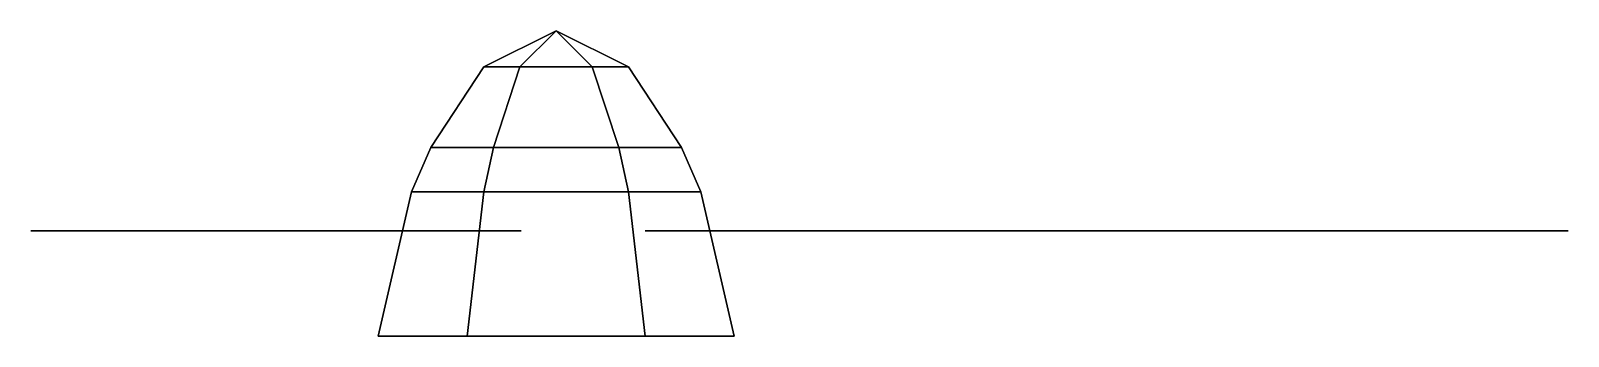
# Model space of a CAD drawing. Extents: x -0.94 to 1.82, y 6.32 to 6.87.
import ezdxf

# ---------------------------------------------------------------- set-up
doc = ezdxf.new("R2010")
doc.units = 0
doc.layers.add('PROPELLER', color=1, linetype='CONTINUOUS')

msp = doc.modelspace()

# ---------------------------------------------------------------- linework, layer by layer
at = {"layer": 'PROPELLER'}
for points in [[(0, 6.87), (-0.065, 6.8052, -0.1126), (-0.13, 6.8052), (0, 6.87)], [(0, 6.87), (-0.13, 6.8052), (-0.065, 6.8052, 0.1126), (0, 6.87)], [(0, 6.87), (0.065, 6.8052, -0.1126), (-0.065, 6.8052, -0.1126), (0, 6.87)], [(0, 6.87), (-0.065, 6.8052, 0.1126), (0.065, 6.8052, 0.1126), (0, 6.87)], [(0, 6.87), (0.13, 6.8052), (0.065, 6.8052, -0.1126), (0, 6.87)], [(0, 6.87), (0.065, 6.8052, 0.1126), (0.13, 6.8052), (0, 6.87)], [(-0.065, 6.8052, -0.1126), (-0.1126, 6.66, -0.195), (-0.2252, 6.66), (-0.13, 6.8052)], [(-0.13, 6.8052), (-0.2252, 6.66), (-0.1126, 6.66, 0.195), (-0.065, 6.8052, 0.1126)], [(0.065, 6.8052, -0.1126), (0.1126, 6.66, -0.195), (-0.1126, 6.66, -0.195), (-0.065, 6.8052, -0.1126)], [(-0.065, 6.8052, 0.1126), (-0.1126, 6.66, 0.195), (0.1126, 6.66, 0.195), (0.065, 6.8052, 0.1126)], [(0.13, 6.8052), (0.2252, 6.66), (0.1126, 6.66, -0.195), (0.065, 6.8052, -0.1126)], [(0.065, 6.8052, 0.1126), (0.1126, 6.66, 0.195), (0.2252, 6.66), (0.13, 6.8052)], [(-0.1126, 6.66, -0.195), (-0.13, 6.58, -0.2252), (-0.26, 6.58), (-0.2252, 6.66)], [(-0.2252, 6.66), (-0.26, 6.58), (-0.13, 6.58, 0.2252), (-0.1126, 6.66, 0.195)], [(0.1126, 6.66, -0.195), (0.13, 6.58, -0.2252), (-0.13, 6.58, -0.2252), (-0.1126, 6.66, -0.195)], [(-0.1126, 6.66, 0.195), (-0.13, 6.58, 0.2252), (0.13, 6.58, 0.2252), (0.1126, 6.66, 0.195)], [(0.2252, 6.66), (0.26, 6.58), (0.13, 6.58, -0.2252), (0.1126, 6.66, -0.195)], [(0.1126, 6.66, 0.195), (0.13, 6.58, 0.2252), (0.26, 6.58), (0.2252, 6.66)], [(-0.16, 6.32, -0.2771), (-0.32, 6.32), (-0.26, 6.58), (-0.13, 6.58, -0.2252)], [(-0.32, 6.32), (-0.16, 6.32, 0.2771), (-0.13, 6.58, 0.2252), (-0.26, 6.58)], [(0.16, 6.32, -0.2771), (-0.16, 6.32, -0.2771), (-0.13, 6.58, -0.2252), (0.13, 6.58, -0.2252)], [(-0.16, 6.32, 0.2771), (0.16, 6.32, 0.2771), (0.13, 6.58, 0.2252), (-0.13, 6.58, 0.2252)], [(0.32, 6.32), (0.16, 6.32, -0.2771), (0.13, 6.58, -0.2252), (0.26, 6.58)], [(0.16, 6.32, 0.2771), (0.32, 6.32), (0.26, 6.58), (0.13, 6.58, 0.2252)], [(-0.9446, 6.51, -1.5562), (-0.8754, 6.51, -1.5962), (-0.7871, 6.51, -1.5432), (-0.9256, 6.51, -1.4632)], [(-0.9256, 6.51, -1.4632), (-0.7871, 6.51, -1.5432), (-0.8754, 6.51, -1.5962), (-0.9446, 6.51, -1.5562)], [(-0.8754, 6.51, 1.5962), (-0.9446, 6.51, 1.5562), (-0.9429, 6.51, 1.4532), (-0.8044, 6.51, 1.5332)], [(-0.8044, 6.51, 1.5332), (-0.9429, 6.51, 1.4532), (-0.9446, 6.51, 1.5562), (-0.8754, 6.51, 1.5962)], [(-0.6261, 6.51, 1.3244), (-0.8339, 6.51, 1.2044), (-0.9429, 6.51, 1.4532), (-0.8044, 6.51, 1.5332)], [(-0.8044, 6.51, 1.5332), (-0.9429, 6.51, 1.4532), (-0.8339, 6.51, 1.2044), (-0.6261, 6.51, 1.3244)], [(-0.8339, 6.51, -1.2044), (-0.6261, 6.51, -1.3244), (-0.7871, 6.51, -1.5432), (-0.9256, 6.51, -1.4632)], [(-0.9256, 6.51, -1.4632), (-0.7871, 6.51, -1.5432), (-0.6261, 6.51, -1.3244), (-0.8339, 6.51, -1.2044)], [(-0.6261, 6.51, 1.3244), (-0.8339, 6.51, 1.2044), (-0.7326, 6.51, 1.0089), (-0.4988, 6.51, 1.1439)], [(-0.4988, 6.51, 1.1439), (-0.7326, 6.51, 1.0089), (-0.8339, 6.51, 1.2044), (-0.6261, 6.51, 1.3244)], [(-0.8339, 6.51, -1.2044), (-0.6261, 6.51, -1.3244), (-0.5074, 6.51, -1.1389), (-0.7412, 6.51, -1.0039)], [(-0.7412, 6.51, -1.0039), (-0.5074, 6.51, -1.1389), (-0.6261, 6.51, -1.3244), (-0.8339, 6.51, -1.2044)], [(-0.7412, 6.51, -1.0039), (-0.5074, 6.51, -1.1389), (-0.3024, 6.51, -0.7838), (-0.5362, 6.51, -0.6488)], [(-0.5362, 6.51, -0.6488), (-0.3024, 6.51, -0.7838), (-0.5074, 6.51, -1.1389), (-0.7412, 6.51, -1.0039)], [(-0.4988, 6.51, 1.1439), (-0.7326, 6.51, 1.0089), (-0.5276, 6.51, 0.6538), (-0.2938, 6.51, 0.7888)], [(-0.2938, 6.51, 0.7888), (-0.5276, 6.51, 0.6538), (-0.7326, 6.51, 1.0089), (-0.4988, 6.51, 1.1439)], [(-0.5362, 6.51, -0.6488), (-0.3024, 6.51, -0.7838), (-0.1371, 6.51, -0.4174), (-0.3016, 6.51, -0.3224)], [(-0.3016, 6.51, -0.3224), (-0.1371, 6.51, -0.4174), (-0.3024, 6.51, -0.7838), (-0.5362, 6.51, -0.6488)], [(-0.2938, 6.51, 0.7888), (-0.5276, 6.51, 0.6538), (-0.2929, 6.51, 0.3274), (-0.1284, 6.51, 0.4224)], [(-0.1284, 6.51, 0.4224), (-0.2929, 6.51, 0.3274), (-0.5276, 6.51, 0.6538), (-0.2938, 6.51, 0.7888)], [(-0.0973, 6.51, -0.1286), (-0.0713, 6.51, -0.1436), (-0.1371, 6.51, -0.4174), (-0.3016, 6.51, -0.3224)], [(-0.3016, 6.51, -0.3224), (-0.1371, 6.51, -0.4174), (-0.0713, 6.51, -0.1436), (-0.0973, 6.51, -0.1286)], [(-0.0627, 6.51, 0.1486), (-0.0887, 6.51, 0.1336), (-0.2929, 6.51, 0.3274), (-0.1284, 6.51, 0.4224)], [(-0.1284, 6.51, 0.4224), (-0.2929, 6.51, 0.3274), (-0.0887, 6.51, 0.1336), (-0.0627, 6.51, 0.1486)], [(0.43, 6.51, -0.1), (0.43, 6.51, 0.09), (0.16, 6.51, 0.01), (0.16, 6.51, -0.02)], [(0.16, 6.51, -0.02), (0.16, 6.51, 0.01), (0.43, 6.51, 0.09), (0.43, 6.51, -0.1)], [(0.43, 6.51, -0.1), (0.43, 6.51, 0.09), (0.83, 6.51, 0.13), (0.83, 6.51, -0.14)], [(0.83, 6.51, -0.14), (0.83, 6.51, 0.13), (0.43, 6.51, 0.09), (0.43, 6.51, -0.1)], [(0.83, 6.51, -0.14), (0.83, 6.51, 0.13), (1.24, 6.51, 0.13), (1.24, 6.51, -0.14)], [(1.24, 6.51, -0.14), (1.24, 6.51, 0.13), (0.83, 6.51, 0.13), (0.83, 6.51, -0.14)], [(1.24, 6.51, -0.14), (1.24, 6.51, 0.13), (1.46, 6.51, 0.12), (1.46, 6.51, -0.12)], [(1.46, 6.51, -0.12), (1.46, 6.51, 0.12), (1.24, 6.51, 0.13), (1.24, 6.51, -0.14)], [(1.73, 6.51, -0.07), (1.73, 6.51, 0.09), (1.46, 6.51, 0.12), (1.46, 6.51, -0.12)], [(1.46, 6.51, -0.12), (1.46, 6.51, 0.12), (1.73, 6.51, 0.09), (1.73, 6.51, -0.07)], [(1.73, 6.51, -0.07), (1.73, 6.51, 0.09), (1.82, 6.51, 0.04), (1.82, 6.51, -0.04)], [(1.82, 6.51, -0.04), (1.82, 6.51, 0.04), (1.73, 6.51, 0.09), (1.73, 6.51, -0.07)]]:
    msp.add_3dface(points, dxfattribs=at)

doc.saveas('drawing.dxf')
